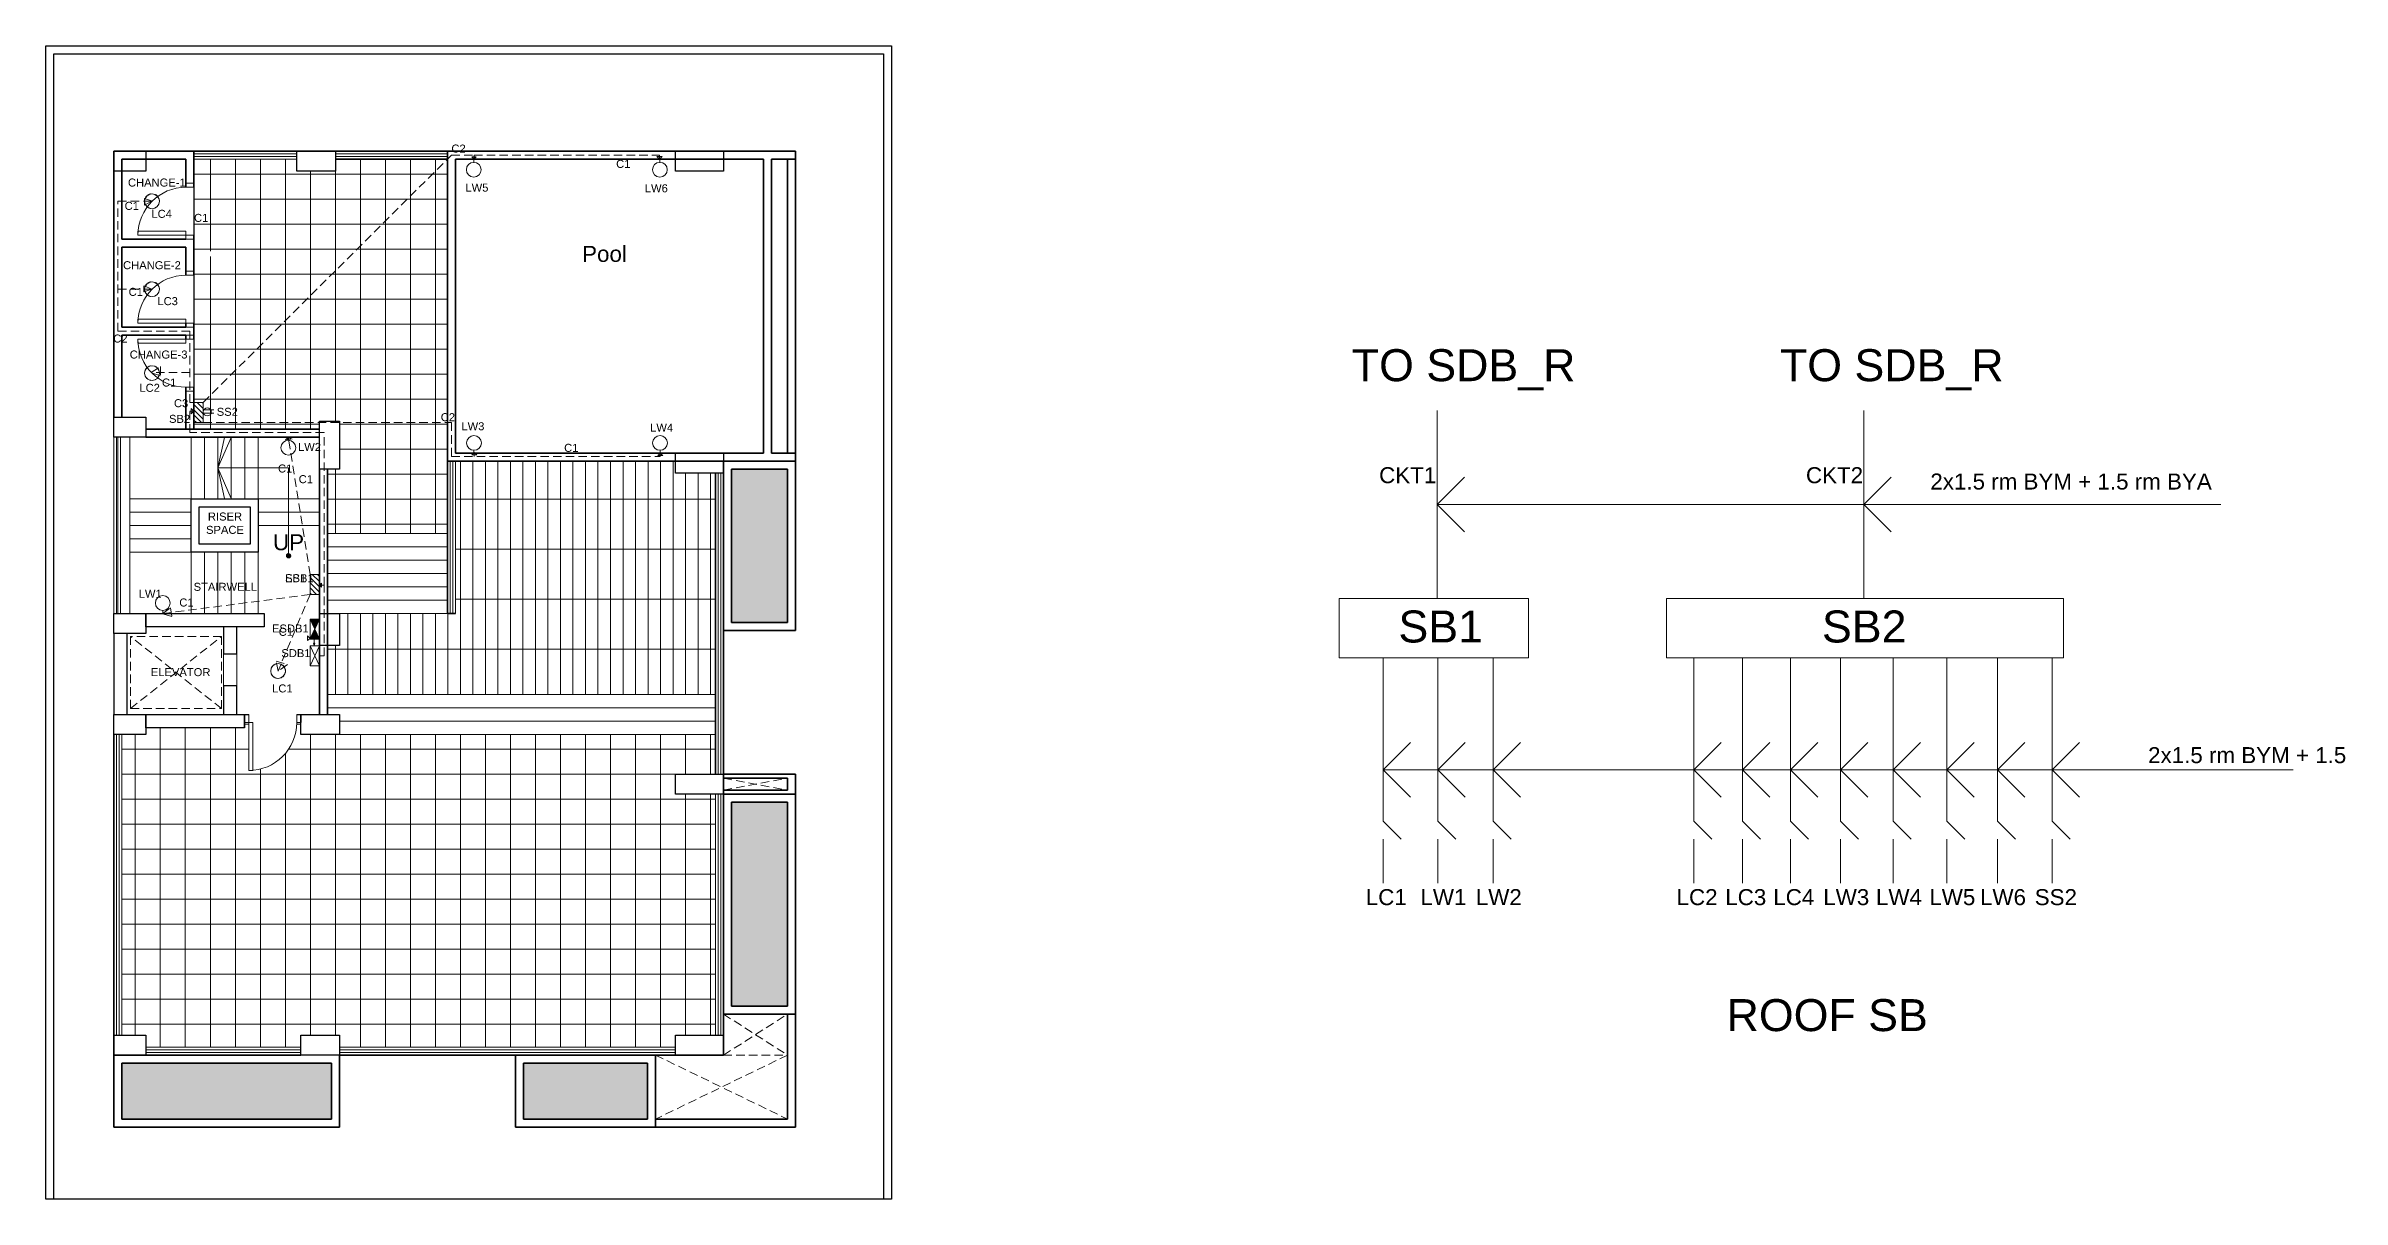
# Model space of a CAD drawing. Header units: inches. Extents: x 854 to 9021, y 140 to 10575.
# Drawn here: x 1140 to 2861, y 5235 to 6100 of the extents above; entities that cross this region are included whole.
import ezdxf

# ---------------------------------------------------------------- set-up
doc = ezdxf.new("R2010")
doc.units = ezdxf.units.IN
doc.header["$MEASUREMENT"] = 0
doc.linetypes.add('DASHED2', pattern=[9.525, 6.35, -3.175])
for name, color, linetype, lineweight in [('1.Boundary & Pillar', 10, 'Continuous', 30), ('2.Stairs', 163, 'Continuous', 9), ('2.Walls', 255, 'Continuous', 35), ('3.Doors', 34, 'Continuous', 9), ('3.Glass', 134, 'Continuous', 5), ('3.Railing', 40, 'Continuous', 5), ('4.Empty Spaces', 10, 'DASHED2', 15), ('4.Lift Door', 8, 'Continuous', 13), ('4.Roof Hatches', 254, 'Continuous', 15), ('5.Fittings & Fixtures', 4, 'Continuous', 15), ('5.Fittings and Fixtures - Labels', 4, 'Continuous', 15), ('5.Switchboards', 210, 'Continuous', 9), ('5.Switchboards - Labels', 210, 'Continuous', 9), ('6.Circuits', 250, 'Continuous', 15), ('6.Grass', 90, 'Continuous', 30), ('6.Text', 255, 'Continuous', 15), ('7.(Hidden) Board to Board - Labels', 6, 'DASHED2', 20), ('7.(Hidden) Board to Fixtures', 3, 'DASHED2', 20), ('8.(Hidden) Emergency Connections', 10, 'DASHED2', 20)]:
    doc.layers.add(name, color=color, linetype=linetype, lineweight=lineweight)
doc.layers.add('2.Slopes', color=250, linetype='Continuous')
doc.layers.add('2.Walls - Stairwell', color=250, linetype='Continuous')
doc.styles.add('Text 1', font='arial.ttf', dxfattribs={"height": 6})

# ---------------------------------------------------------------- blocks, each defined once
blk = doc.blocks.new('col')
at = {"layer": '1.Boundary & Pillar', "linetype": 'Continuous'}
for points in [[(-433, 678), (-433, 663), (-457, 663), (-457, 678)], [(-291, 678), (-291, 663), (-320, 663), (-320, 678)], [(0, 678), (0, 663), (-36, 663), (-36, 678)], [(-433, 478.5), (-433, 463.5), (-457, 463.5), (-457, 478.5)], [(-303, 475.5), (-288, 475.5), (-288, 439.6), (-303, 439.6)], [(0, 451.6), (0, 436.6), (-36, 436.6), (-36, 451.6)], [(-433, 331.2), (-433, 316.2), (-457, 316.2), (-457, 331.2)], [(-288, 307.2), (-303, 307.2), (-303, 331.2), (-288, 331.2)], [(-433, 255.5), (-433, 240.5), (-457, 240.5), (-457, 255.5)], [(-288, 255.5), (-288, 240.5), (-317, 240.5), (-317, 255.5)], [(0, 210.7), (0, 195.7), (-36, 195.7), (-36, 210.7)], [(-433, 15), (-433, 0), (-457, 0), (-457, 15)], [(-288, 15), (-288, 0), (-317, 0), (-317, 15)], [(0, 15), (0, 0), (-36, 0), (-36, 15)]]:
    blk.add_lwpolyline(points, close=True, dxfattribs=at)
blk = doc.blocks.new('Light_CeilingK')
at = {"layer": '5.Fittings & Fixtures'}
blk.add_circle((0, 0), 5.55, dxfattribs=at)
blk = doc.blocks.new('LightW')
at = {"layer": '5.Fittings & Fixtures'}
blk.add_line((0, -2.3), (0, 0), dxfattribs=at)
blk.add_blockref('Light_CeilingK', (0, -7.9), dxfattribs=at)
blk = doc.blocks.new("Door 3'")
at = {"layer": '3.Doors'}
for p, q in [((3402, 896), (3408, 896)), ((3402, 893), (3402, 896)), ((3408, 896), (3408, 893)), ((3402, 893), (3366, 893)), ((3366, 893), (3366, 890)), ((3366, 890), (3402, 890)), ((3408, 893), (3402, 893)), ((3402, 890), (3402, 893)), ((3408, 857), (3402, 857)), ((3402, 857), (3402, 854)), ((3402, 854), (3408, 854)), ((3408, 854), (3408, 857))]:
    blk.add_line(p, q, dxfattribs=at)
blk.add_arc((3402, 893), 36, 180, 270, dxfattribs=at)
blk = doc.blocks.new('Switchboard')
at = {"layer": '5.Switchboards'}
h = blk.add_hatch(dxfattribs=at)
h.set_pattern_fill('ANSI31', color=256, scale=22)
h.paths.add_polyline_path([(2518, 710), (2518, 717), (2503, 717), (2503, 710)])
blk.add_lwpolyline([(2503, 717), (2518, 717), (2518, 710), (2503, 710)], close=True, dxfattribs=at)
blk = doc.blocks.new('Socket 2P')
at = {"layer": '5.Fittings & Fixtures'}
for p, q in [((3553.2, 785), (3561, 785)), ((3553.4, 787.5), (3561, 787.5))]:
    blk.add_line(p, q, dxfattribs=at)
blk.add_circle((3556, 786), 3, dxfattribs=at)
blk = doc.blocks.new('Floor Distribution Board')
at = {"layer": '2.Walls', "linetype": 'Continuous'}
blk.add_line((2294, 768.5), (2294, 762.5), dxfattribs=at)
at = {"layer": '5.Switchboards'}
for p, q in [((2294, 768.5), (2301, 753.5)), ((2294, 753.5), (2301, 768.5))]:
    blk.add_line(p, q, dxfattribs=at)
blk.add_lwpolyline([(2301, 768.5), (2301, 753.5), (2294, 753.5), (2294, 768.5)], close=True, dxfattribs=at)

msp = doc.modelspace()

# ---------------------------------------------------------------- hatches: boundary and pattern name
at = {"layer": '4.Roof Hatches'}
h = msp.add_hatch(dxfattribs=at)
h.set_pattern_fill('NET', color=256, scale=150, angle=90)
h.set_pattern_definition([(90, (-1867.997, 4635), (-18.75, 1e-15), []), (180, (-1867.997, 4635), (-2e-15, -18.75), [])])
h.paths.add_polyline_path([(1360, 5818.50546), (1360, 5782.60342), (1351.00272, 5782.60342), (1351.00272, 5734.19306), (1441, 5734.19306), (1441, 6015), (1357.00001, 6015), (1357.00001, 6006), (1327.99715, 6006), (1327.99715, 6015), (1251, 6015), (1251, 5994), (1251, 5958), (1251, 5928), (1251, 5892), (1251, 5880), (1251, 5844), (1251, 5812.50546), (1345, 5812.50546), (1345, 5818.50546)])
h.paths.add_polyline_path([(1258.00817, 5944, -1), (1264.00817, 5944, -1)], flags=16)
h.paths.add_polyline_path([(1295.00096, 5556.63067), (1295.00096, 5556.50545), (1292.00096, 5556.50545), (1292.00096, 5592.50545), (1289.00096, 5592.50545), (1289.00096, 5588.50545), (1215, 5588.50546), (1215, 5583.50545), (1197, 5583.50545), (1197.00255, 5358), (1215.00272, 5358), (1215.00272, 5349.00009), (1331.00096, 5349.00053), (1331.00096, 5357.99999), (1360, 5357.99999), (1360, 5349.00064), (1612, 5349.0016), (1612, 5358.00174), (1642, 5358.00174), (1642, 5538.74999), (1612, 5538.74999), (1612, 5553.74999), (1642, 5553.74999), (1642, 5583.50545), (1360, 5583.50545), (1331.00096, 5583.50545), (1331.00096, 5592.50545), (1328.00096, 5592.50545, -0.3899832787)])
h = msp.add_hatch(dxfattribs=at)
h.set_pattern_fill('GRATE', color=256, scale=300, angle=90)
h.set_pattern_definition([(90, (-1867.997, 4635), (-9.375, 6e-16), []), (180, (-1867.997, 4635), (-5e-15, -37.5), [])])
h.paths.add_polyline_path([(1447, 5674.19306), (1441, 5674.19306), (1360, 5674.19306), (1360, 5650.19306), (1351.00272, 5650.19306), (1351.00272, 5613.50545), (1642, 5613.50545), (1642, 5779.60342), (1612, 5779.60342), (1612, 5788.60342), (1447, 5788.60342)])
at = {"layer": '6.Grass'}
h = msp.add_hatch(dxfattribs=at)
h.set_pattern_fill('GRASS', color=256, scale=9)
h.set_pattern_definition([(90, (-2329.9946, 5e-13), (-6.363961, 6.363961), [1.6875, -11.040422]), (45, (-2329.995, 5e-13), (-6.363961, 6.363961), [1.6875, -7.3125]), (135, (-2329.995, 5e-13), (-6.363961, -6.363961), [1.6875, -7.3125])])
h.paths.add_polyline_path([(1354, 5295.00057), (1354, 5337.00062), (1197.00226, 5337.00002), (1197.00261, 5295.0001)])
h.paths.add_polyline_path([(1591, 5295.00127), (1591, 5337.00139), (1498, 5337.00083), (1498, 5295.00099)])
h.paths.add_polyline_path([(1696, 5379.74999), (1696, 5532.74999), (1654, 5532.74999), (1654, 5379.74999)])
h.paths.add_polyline_path([(1696, 5667.60342), (1696, 5782.60342), (1654, 5782.60342), (1654, 5667.60342)])
at = {"layer": '6.Text'}
h = msp.add_hatch(dxfattribs=at)
h.set_pattern_fill('ANSI31', color=256, angle=810, style=0)
h.set_pattern_definition([(225, (1636.54385, 3700.27951), (-0.088388348, 0.088388348), [])])
edge = h.paths.add_edge_path()
edge.add_line((1321.92462, 5717.59575), (1320.31789, 5717.59575))
edge.add_ellipse((1321.92462, 5717.59575), major_axis=(-1.13613, 1.13613), ratio=1, start_angle=315, end_angle=405, ccw=False)
edge.add_line((1321.92462, 5719.20249), (1321.92462, 5717.59575))
edge = h.paths.add_edge_path()
edge.add_line((1321.92462, 5717.59575), (1321.92462, 5719.20249))
edge.add_ellipse((1321.92462, 5717.59575), major_axis=(-1.13613, -1.13613), ratio=1, start_angle=135, end_angle=225, ccw=False)
edge.add_line((1323.53135, 5717.59575), (1321.92462, 5717.59575))
edge = h.paths.add_edge_path()
edge.add_ellipse((1321.92462, 5717.59575), major_axis=(-1.13613, -1.13613), ratio=1, start_angle=45, end_angle=135, ccw=False)
edge.add_line((1321.92462, 5715.98902), (1321.92462, 5717.59575))
edge.add_line((1321.92462, 5717.59575), (1323.53135, 5717.59575))
edge = h.paths.add_edge_path()
edge.add_ellipse((1321.92462, 5717.59575), major_axis=(-1.13613, 1.13613), ratio=1, start_angle=45, end_angle=135, ccw=False)
edge.add_line((1320.31789, 5717.59575), (1321.92462, 5717.59575))
edge.add_line((1321.92462, 5717.59575), (1321.92462, 5715.98902))
at = {"layer": '8.(Hidden) Emergency Connections'}
h = msp.add_hatch(dxfattribs=at)
h.set_pattern_fill('ANSI31', color=256)
h.set_pattern_definition([(45, (-1867.99728, 4635), (-0.0883883476, 0.0883883476), [])])
h.paths.add_polyline_path([(1341.50272, 5662.5), (1345, 5669.99417), (1345, 5670), (1338.00272, 5670)])
h.paths.add_polyline_path([(1338.00272, 5655), (1345, 5655), (1345, 5655.00583), (1341.50272, 5662.5)])
h.paths.add_polyline_path([(1307.33969, 5656.62142), (1337.82673, 5656.62142), (1337.82673, 5668.98568), (1307.33969, 5668.98568)], flags=9)

# ---------------------------------------------------------------- linework, layer by layer
at = {"layer": '1.Boundary & Pillar', "linetype": 'Continuous'}
msp.add_line((1774, 5235), (1140.00272, 5235), dxfattribs=at)
msp.add_lwpolyline([(1140.00272, 5235), (1140.00272, 6100), (1774, 6100), (1774, 5235)], dxfattribs=at)
msp.add_lwpolyline([(1146.00272, 6094), (1768, 6094), (1768, 5235), (1146.00272, 5235)], close=True, dxfattribs=at)
at = {"layer": '2.Slopes'}
for p, q in [((1251, 5997), (1251, 5958)), ((1251, 5928), (1251, 5892)), ((1251, 5880), (1251, 5844))]:
    msp.add_line(p, q, dxfattribs=at)
at = {"layer": '2.Stairs', "lineweight": 9}
for p, q in [((1249.00272, 5806.50546), (1249.00272, 5760.34926)), ((1259.00272, 5806.50546), (1259.00272, 5760.34926)), ((1269.00272, 5806.50546), (1269.00272, 5760.34926)), ((1279.00272, 5806.50546), (1279.00272, 5760.34926)), ((1289.00272, 5806.50546), (1289.00272, 5760.34926)), ((1299.00272, 5806.50546), (1299.00272, 5760.34926))]:
    msp.add_line(p, q, dxfattribs=at)
at = {"layer": '2.Stairs', "linetype": 'DASHED2', "ltscale": 12}
for p, q in [((1249.00272, 5760.34926), (1203.00272, 5760.34926)), ((1249.00272, 5750.34926), (1203.00272, 5750.34926)), ((1298.84652, 5760.34926), (1345.00272, 5760.34926)), ((1299.00272, 5750.34926), (1345.00272, 5750.34926)), ((1249.00272, 5740.34926), (1203.00272, 5740.34926)), ((1299.00272, 5740.34926), (1345.00272, 5740.34926)), ((1249.00272, 5730.34926), (1203.00272, 5730.34926)), ((1249.15892, 5720.34926), (1203.00272, 5720.34926)), ((1249.00272, 5720.34926), (1249.00272, 5674.19306)), ((1259.00272, 5720.34926), (1259.00272, 5674.19306)), ((1269.00272, 5720.34926), (1269.00272, 5674.19306)), ((1279.00272, 5720.34926), (1279.00272, 5674.19306)), ((1289.00272, 5720.34926), (1289.00272, 5674.19306)), ((1299.00272, 5720.34926), (1299.00272, 5674.19306))]:
    msp.add_line(p, q, dxfattribs=at)
at = {"layer": '2.Stairs'}
for p, q in [((1351.00272, 5734.19306), (1441, 5734.19306)), ((1351.00272, 5724.19306), (1441, 5724.19306)), ((1351.00272, 5714.19306), (1441, 5714.19306)), ((1351.00272, 5704.19306), (1441, 5704.19306)), ((1351.00272, 5694.19306), (1441, 5694.19306)), ((1351.00272, 5684.19306), (1441, 5684.19306)), ((1360, 5674.19306), (1441, 5674.19306)), ((1351.00272, 5613.50545), (1642, 5613.50545)), ((1351.00272, 5603.50545), (1642, 5603.50545)), ((1360, 5593.50545), (1642, 5593.50545)), ((1360, 5583.50545), (1642, 5583.50545))]:
    msp.add_line(p, q, dxfattribs=at)
at = {"layer": '2.Walls'}
for p, q in [((1191, 5821.50546), (1191, 6021)), ((1191, 6021), (1357.00001, 6021)), ((1197, 6015), (1245, 6015)), ((1197, 5955), (1197, 6015)), ((1245, 5994), (1245, 6015)), ((1251, 5994), (1251, 6021)), ((1702, 6021), (1357.00001, 6021)), ((1441, 6015), (1357.00001, 6015)), ((1441, 6021), (1441, 5674.19306)), ((1447, 6015), (1447, 5794.60342)), ((1678, 6015), (1447, 6015)), ((1678, 6015), (1678, 5794.60342)), ((1702, 6015), (1684, 6015)), ((1684, 6015), (1684, 5794.60342)), ((1696, 6015), (1696, 5794.60342)), ((1702, 6021), (1702, 5794.60342)), ((1251, 5928), (1251, 5958)), ((1197, 5955), (1245, 5955)), ((1197, 5949), (1245, 5949)), ((1197, 5889), (1197, 5949)), ((1245, 5928), (1245, 5949)), ((1197, 5889), (1245, 5889)), ((1245, 5889), (1245, 5892)), ((1251, 5880), (1251, 5892)), ((1197, 5821.50546), (1197, 5883)), ((1197, 5883), (1245, 5883)), ((1245, 5880), (1245, 5883)), ((1245, 5812.50546), (1245, 5844)), ((1251, 5812.50546), (1251, 5844)), ((1215, 5812.50546), (1345, 5812.50546)), ((1215, 5806.50546), (1345, 5806.50546)), ((1642, 5788.60342), (1441, 5788.60342)), ((1642, 5794.60342), (1447, 5794.60342)), ((1678, 5794.60342), (1642, 5794.60342)), ((1702, 5788.60342), (1642, 5788.60342)), ((1648, 5343.00174), (1648, 5788.60342)), ((1648, 5553.74999), (1648, 5788.60342)), ((1702, 5794.60342), (1684, 5794.60342)), ((1702, 5661.60342), (1702, 5794.60342)), ((1345.00272, 5782.60342), (1345.00272, 5598.50545)), ((1351.00272, 5782.60342), (1351.00272, 5598.50545)), ((1642, 5553.74999), (1642, 5779.60342)), ((1696, 5782.60342), (1654, 5782.60342)), ((1654, 5667.60342), (1654, 5782.60342)), ((1696, 5667.60342), (1696, 5782.60342)), ((1441, 5674.19306), (1447, 5674.19306)), ((1696, 5667.60342), (1654, 5667.60342)), ((1702, 5661.60342), (1648, 5661.60342)), ((1289.00096, 5598.50545), (1289.00096, 5588.50545)), ((1191, 5583.50545), (1191.00272, 5343)), ((1191, 5583.50545), (1191.00237, 5289.00008)), ((1648, 5553.74999), (1702, 5553.74999)), ((1648, 5550.74999), (1696, 5550.74999)), ((1696, 5541.74999), (1696, 5550.74999)), ((1702, 5289.0016), (1702, 5553.74999)), ((1696, 5541.74999), (1648, 5541.74999)), ((1702, 5538.74999), (1648.00817, 5538.74999)), ((1696, 5532.74999), (1654, 5532.74999)), ((1654, 5379.74999), (1654, 5532.74999)), ((1696, 5379.74999), (1696, 5532.74999)), ((1702, 5373.74999), (1648, 5373.74999)), ((1696, 5379.74999), (1654, 5379.74999)), ((1696, 5295.00158), (1696, 5373.74999)), ((1191.00272, 5343), (1331.00096, 5343.00053)), ((1197.00226, 5337.00002), (1354, 5337.00062)), ((1197.00226, 5337.00002), (1197.00261, 5295.0001)), ((1354, 5295.00057), (1354, 5337.00062)), ((1360, 5348.99999), (1360, 5349.00064)), ((1360, 5342.99999), (1648, 5343.00174)), ((1360, 5343.00064), (1648, 5343.00174)), ((1360, 5289.00058), (1360, 5343.00064)), ((1492, 5289.00098), (1492, 5343.00114)), ((1498, 5343.00083), (1498, 5343.00117)), ((1498, 5337.00117), (1591, 5337.00152)), ((1498, 5337.00083), (1591, 5337.00139)), ((1498, 5295.00099), (1498, 5337.00117)), ((1591, 5295.00127), (1591, 5337.00152)), ((1597, 5289.00098), (1597, 5343.00139)), ((1191.00237, 5289.00008), (1360, 5289.00058)), ((1197.00261, 5295.0001), (1354, 5295.00057)), ((1492, 5289.00098), (1702, 5289.0016)), ((1498, 5295.00099), (1591, 5295.00127)), ((1597, 5295.00129), (1696, 5295.00158))]:
    msp.add_line(p, q, dxfattribs=at)
at = {"layer": '2.Walls - Stairwell', "ltscale": 0.15}
for points in [[(1249.00272, 5720.34926), (1249.00272, 5760.34926), (1299.00272, 5760.34926), (1299.00272, 5720.34926)], [(1255.00272, 5726.34926), (1255.00272, 5754.34926), (1293.00272, 5754.34926), (1293.00272, 5726.34926)]]:
    msp.add_lwpolyline(points, close=True, dxfattribs=at)
at = {"layer": '2.Walls - Stairwell', "linetype": 'Continuous'}
for points in [[(1215, 5674.19306), (1303.52443, 5674.19306), (1303.52443, 5664.19306), (1215, 5664.19307)], [(1283.12675, 5644.00564), (1283.12675, 5664.19306), (1273.12359, 5664.19306), (1273.12359, 5644.00564)], [(1191.00272, 5659.19306), (1191.00272, 5646.19299), (1191.00272, 5627.31168), (1191.00272, 5598.50545), (1201.00272, 5598.50545), (1201.00272, 5627.31168), (1201.00272, 5646.19299), (1201.00272, 5659.19306)], [(1273.15892, 5620.00556), (1273.15892, 5598.50545), (1283.15892, 5598.50545), (1283.15892, 5620.00556)]]:
    msp.add_lwpolyline(points, close=True, dxfattribs=at)
for points in [[(1289.00096, 5588.50545), (1215, 5588.50546), (1215, 5598.50545), (1292.00096, 5598.50545)], [(1328.00096, 5598.50545), (1331.00096, 5598.50545), (1331.00095, 5592.50545)]]:
    msp.add_lwpolyline(points, dxfattribs=at)
at = {"layer": '3.Glass', "lineweight": 13}
for p, q in [((1191.00272, 5674.19306), (1191.00272, 5806.50546)), ((1191.00272, 5674.19306), (1191.00272, 5806.50546)), ((1193.00272, 5674.19306), (1193.00272, 5806.50546)), ((1194.00272, 5674.19306), (1194.00272, 5806.50546)), ((1196.00272, 5674.19306), (1196.00272, 5806.50546)), ((1203.00272, 5806.50546), (1203.00272, 5674.19306))]:
    msp.add_line(p, q, dxfattribs=at)
at = {"layer": '3.Railing'}
for p, q in [((1251, 6019), (1327.99715, 6019)), ((1251, 6017), (1327.99715, 6017)), ((1251, 6015), (1327.99715, 6015)), ((1357.00001, 6019), (1441, 6019)), ((1357.00001, 6017), (1441, 6017)), ((1357.00001, 6015), (1441, 6015)), ((1443, 5788.60342), (1443, 5674.19306)), ((1445, 5788.60342), (1445, 5674.19306)), ((1447, 5788.60342), (1447, 5674.19306)), ((1642, 5553.74999), (1642, 5779.60342)), ((1644, 5553.74999), (1644, 5779.60342)), ((1646, 5553.74999), (1646, 5779.60342)), ((1193.00074, 5583.50545), (1193.0021, 5358)), ((1195.00073, 5583.50545), (1195.0021, 5358)), ((1197, 5583.50552), (1197.00255, 5358)), ((1642, 5358.00174), (1642, 5538.74999)), ((1644, 5358.00174), (1644, 5538.74999)), ((1646, 5358.00174), (1646, 5538.74999)), ((1215.00272, 5349.00009), (1331.00096, 5349.00053)), ((1215.00272, 5347.00009), (1331.00096, 5347.00053)), ((1215.00272, 5345.00009), (1331.00096, 5345.00053)), ((1359.99996, 5348.99999), (1612, 5349.00152)), ((1360, 5349.00064), (1612, 5349.0016)), ((1360, 5347.00064), (1612, 5347.0016)), ((1360, 5345.00064), (1612, 5345.0016))]:
    msp.add_line(p, q, dxfattribs=at)
at = {"layer": '4.Empty Spaces'}
for p, q in [((1271.62675, 5603.00564), (1203.43838, 5657.00564)), ((1203.43838, 5603.00564), (1271.62675, 5657.00564)), ((1648, 5550.74999), (1696, 5541.74999)), ((1648, 5541.74999), (1696, 5550.74999)), ((1648, 5343.00174), (1696, 5373.74999)), ((1648, 5373.74999), (1696, 5343.00174)), ((1597, 5343.00139), (1696, 5295.00158)), ((1696.00272, 5343.00174), (1597.00272, 5295)), ((1648, 5343.00174), (1696.00272, 5343.00174))]:
    msp.add_line(p, q, dxfattribs=at)
msp.add_lwpolyline([(1271.62675, 5603.00564), (1271.62675, 5657.00564), (1203.43838, 5657.00564), (1203.43838, 5603.00564)], close=True, dxfattribs=at)
at = {"layer": '4.Lift Door', "linetype": 'Continuous'}
for p, q in [((1273.12675, 5620.00564), (1273.12675, 5644.00564)), ((1283.12675, 5620.00564), (1283.12675, 5644.00564))]:
    msp.add_line(p, q, dxfattribs=at)
at = {"layer": '6.Circuits'}
for p, q in [((2183, 5685.5), (2183, 5826.5)), ((2503, 5685.5), (2503, 5826.5)), ((2183, 5756), (2203.5, 5776.5)), ((2503, 5756), (2523.5, 5776.5)), ((2183, 5756), (2770.5, 5756)), ((2183, 5756), (2203.5, 5735.5)), ((2503, 5756), (2523.5, 5735.5)), ((2142.5, 5557), (2142.5, 5641)), ((2183.5, 5557), (2183.5, 5641)), ((2225, 5557), (2225, 5641)), ((2375.5, 5557), (2375.5, 5641)), ((2412, 5557), (2412, 5641)), ((2448, 5557), (2448, 5641)), ((2485.5, 5557), (2485.5, 5641)), ((2525, 5557), (2525, 5641)), ((2565, 5557), (2565, 5641)), ((2603, 5557), (2603, 5641)), ((2644, 5557), (2644, 5641)), ((2142.5, 5557), (2163, 5577.5)), ((2183.5, 5557), (2204, 5577.5)), ((2225, 5557), (2245.5, 5577.5)), ((2375.5, 5557), (2396, 5577.5)), ((2412, 5557), (2432.5, 5577.5)), ((2448, 5557), (2468.5, 5577.5)), ((2485.5, 5557), (2506, 5577.5)), ((2525, 5557), (2545.5, 5577.5)), ((2565, 5557), (2585.5, 5577.5)), ((2603, 5557), (2623.5, 5577.5)), ((2644, 5557), (2664.5, 5577.5)), ((2142.5, 5557), (2142.5, 5518.5)), ((2142.5, 5557), (2163, 5536.5)), ((2142.5, 5557), (2824.75, 5557)), ((2183.5, 5557), (2183.5, 5518.5)), ((2183.5, 5557), (2204, 5536.5)), ((2225, 5557), (2225, 5518.5)), ((2225, 5557), (2245.5, 5536.5)), ((2375.5, 5557), (2375.5, 5518.5)), ((2375.5, 5557), (2396, 5536.5)), ((2412, 5557), (2412, 5518.5)), ((2412, 5557), (2432.5, 5536.5)), ((2448, 5557), (2448, 5518.5)), ((2448, 5557), (2468.5, 5536.5)), ((2485.5, 5557), (2485.5, 5518.5)), ((2485.5, 5557), (2506, 5536.5)), ((2525, 5557), (2525, 5518.5)), ((2525, 5557), (2545.5, 5536.5)), ((2565, 5557), (2565, 5518.5)), ((2565, 5557), (2585.5, 5536.5)), ((2603, 5557), (2603, 5518.5)), ((2603, 5557), (2623.5, 5536.5)), ((2644, 5557), (2644, 5518.5)), ((2644, 5557), (2664.5, 5536.5)), ((2142.5, 5518.5), (2156, 5505)), ((2183.5, 5518.5), (2197, 5505)), ((2225, 5518.5), (2238.5, 5505)), ((2375.5, 5518.5), (2389, 5505)), ((2412, 5518.5), (2425.5, 5505)), ((2448, 5518.5), (2461.5, 5505)), ((2485.5, 5518.5), (2499, 5505)), ((2525, 5518.5), (2538.5, 5505)), ((2565, 5518.5), (2578.5, 5505)), ((2603, 5518.5), (2616.5, 5505)), ((2644, 5518.5), (2657.5, 5505)), ((2142.5, 5505), (2142.5, 5472)), ((2183.5, 5505), (2183.5, 5472)), ((2225, 5505), (2225, 5472)), ((2375.5, 5505), (2375.5, 5472)), ((2412, 5505), (2412, 5472)), ((2448, 5505), (2448, 5472)), ((2485.5, 5505), (2485.5, 5472)), ((2525, 5505), (2525, 5472)), ((2565, 5505), (2565, 5472)), ((2603, 5505), (2603, 5472)), ((2644, 5505), (2644, 5472))]:
    msp.add_line(p, q, dxfattribs=at)
for points in [[(2109.5, 5685.5), (2251.5, 5685.5), (2251.5, 5641), (2109.5, 5641)], [(2355, 5685.5), (2652.5, 5685.5), (2652.5, 5641), (2355, 5641)]]:
    msp.add_lwpolyline(points, close=True, dxfattribs=at)
at = {"layer": '6.Text', "lineweight": 9}
for p, q in [((1269.00272, 5783.42736), (1279.00272, 5806.34926)), ((1269.00272, 5783.42736), (1273.85198, 5806.34926)), ((1269.00272, 5783.42736), (1321.92462, 5783.42736)), ((1269.00272, 5783.42736), (1279.00272, 5760.50546)), ((1269.00272, 5783.42736), (1273.85198, 5760.50546)), ((1321.92462, 5715.98902), (1321.92462, 5783.42736))]:
    msp.add_line(p, q, dxfattribs=at)
at = {"layer": '6.Text'}
msp.add_circle((1321.92462, 5717.59575), 1.60673, dxfattribs=at)
at = {"layer": '7.(Hidden) Board to Board - Labels'}
for p, q in [((1248, 5810), (1248, 5826)), ((1248, 5826), (1251, 5826)), ((1251, 5826), (1249, 5828)), ((1249, 5828), (1249, 5824)), ((1249, 5824), (1251, 5826)), ((1348.5, 5810), (1248, 5810)), ((1348.5, 5695.5), (1348.5, 5810)), ((1345.00817, 5695.5), (1346.50408, 5696.99592)), ((1348.5, 5695.5), (1345.00817, 5695.5)), ((1346.50408, 5694), (1345.00817, 5695.5)), ((1346.50408, 5696.99592), (1346.50408, 5694)), ((1348.5, 5642.5), (1348.5, 5695.5)), ((1345, 5642.5), (1348.5, 5642.5))]:
    msp.add_line(p, q, dxfattribs=at)
at = {"layer": '7.(Hidden) Board to Fixtures'}
for p, q in [((1258, 5832.5), (1444, 6018)), ((1444, 6018), (1461, 6018)), ((1461, 6015), (1459.25, 6016.75)), ((1459.25, 6016.75), (1462.5, 6016.75)), ((1462.5, 6016.75), (1460.875, 6015.125)), ((1461, 6018), (1461, 6015)), ((1461, 6018), (1600, 6018)), ((1600, 6015), (1598, 6017)), ((1598, 6017), (1602, 6017)), ((1600, 6018), (1600, 6015)), ((1602, 6017), (1600, 6015)), ((1194, 5886), (1194, 5983.5)), ((1194, 5983.5), (1220, 5983.5)), ((1220, 5983.5), (1214, 5985.5)), ((1214, 5985.5), (1214, 5980.5)), ((1214, 5980.5), (1219.5, 5983.5)), ((1194, 5917.5), (1219.5, 5917.5)), ((1219.5, 5917.5), (1213.5, 5920)), ((1213.5, 5920), (1213.5, 5915.5)), ((1213.5, 5915.5), (1219.5, 5917.5)), ((1248, 5886), (1194, 5886)), ((1248, 5832.5), (1248, 5886)), ((1219, 5855), (1226, 5859.5)), ((1248, 5855), (1219, 5855)), ((1226, 5852.5), (1219, 5855)), ((1226, 5859.5), (1226, 5852.5)), ((1251, 5832.5), (1248, 5832.5)), ((1258.00817, 5817.5), (1444, 5817.5)), ((1321.77132, 5806.50546), (1320.5, 5804.5)), ((1320.5, 5804.5), (1323.5, 5805)), ((1338, 5703.5), (1321.77132, 5806.50546)), ((1323.5, 5805), (1321.77132, 5806.50546)), ((1444, 5817.5), (1444, 5792)), ((1444, 5792), (1600.5, 5792)), ((1461, 5795), (1459.25, 5793.25)), ((1459.25, 5793.25), (1463, 5793.25)), ((1461, 5792), (1461, 5795)), ((1463, 5793.25), (1461, 5795)), ((1600.40939, 5794.29649), (1598.80645, 5792.69355)), ((1598.80645, 5792.69355), (1602.5, 5792.69355)), ((1600.5, 5792), (1600.40939, 5794.29649)), ((1602.5, 5792.69355), (1600.40939, 5794.29649)), ((1338.00817, 5688.5), (1227.64079, 5674.19306)), ((1338.00817, 5688.5), (1314.06479, 5631.08873)), ((1234.5, 5672), (1227.5, 5674)), ((1227.64079, 5674.19306), (1233.5, 5678.5)), ((1233.5, 5678.5), (1234.5, 5672)), ((1314.06479, 5631.08873), (1312.5, 5638.5)), ((1312.5, 5638.5), (1321, 5636)), ((1321, 5636), (1314.06479, 5631.08873)), ((1314.06479, 5631.08873), (1314.06479, 5631.08873))]:
    msp.add_line(p, q, dxfattribs=at)
for centre in [(1219.56479, 5983.58873), (1219.56479, 5917.58873), (1219.56479, 5854.58873), (1314.06479, 5631.08873)]:
    msp.add_circle(centre, 5.55344, dxfattribs=at)
at = {"layer": '8.(Hidden) Emergency Connections'}
for p, q in [((1321.77132, 5806.50546), (1319.50272, 5804.5)), ((1338.00817, 5703.5), (1321.77132, 5806.50546)), ((1321.77132, 5806.50546), (1324.50272, 5805)), ((1338.00272, 5655.5), (1336.00272, 5657.5)), ((1336.00272, 5657.5), (1336.00272, 5654)), ((1336.00272, 5654), (1338.00272, 5655.5)), ((1341.00272, 5650), (1340.50272, 5652)), ((1340.50272, 5652), (1341.50272, 5652)), ((1341.00272, 5655), (1341.00272, 5650)), ((1341.50272, 5652), (1341.00272, 5650))]:
    msp.add_line(p, q, dxfattribs=at)

# ---------------------------------------------------------------- block references
at = {"layer": '1.Boundary & Pillar', "linetype": 'Continuous'}
msp.add_blockref('col', (1648, 5343.00174), dxfattribs=at)
at = {"layer": '3.Doors', "xscale": -1, "rotation": 180}
for p in [(-2157, 6851), (-2157, 6785)]:
    msp.add_blockref("Door 3'", p, dxfattribs=at)
at = {"layer": '3.Doors'}
msp.add_blockref("Door 3'", (-2157, 4987), dxfattribs=at)
at = {"layer": '3.Doors', "rotation": 90.00000000000001}
msp.add_blockref("Door 3'", (2185.00096, 2190.50545), dxfattribs=at)
at = {"layer": '5.Fittings & Fixtures'}
for name, p in [('LightW', (1460.77132, 6015.00546)), ('LightW', (1600.27132, 6015.00546)), ('Light_CeilingK', (1219.54415, 5983.45584)), ('Light_CeilingK', (1219.54415, 5917.45584)), ('Light_CeilingK', (1219.54415, 5854.54415)), ('Socket 2P', (-2294.99183, 5039.5)), ('LightW', (1321.77132, 5806.50546)), ('Light_CeilingK', (1314.06479, 5631.08873))]:
    msp.add_blockref(name, p, dxfattribs=at)
at = {"layer": '5.Fittings & Fixtures', "rotation": 180}
for p in [(1460.90939, 5794.29648), (1600.40939, 5794.29649), (1227.64079, 5674.19306)]:
    msp.add_blockref('LightW', p, dxfattribs=at)
at = {"layer": '5.Switchboards', "rotation": 270}
for p in [(541.00817, 8335.5), (628.00817, 8206.5)]:
    msp.add_blockref('Switchboard', p, dxfattribs=at)
at = {"layer": '8.(Hidden) Emergency Connections'}
for name, p, rotation in [('Switchboard', (628.00817, 8206.5), 270), ('Floor Distribution Board', (3638.99456, 6423.50545), 179.9999999999965), ('Floor Distribution Board', (3638.99456, 6403.50545), 179.9999999999965)]:
    msp.add_blockref(name, p, dxfattribs=dict(at, rotation=rotation))

# ---------------------------------------------------------------- texts
at = {"layer": '5.Fittings and Fixtures - Labels', "char_height": 6, "attachment_point": 1, "style": 'Text 1'}
for s, width, heights, insert in [('{\\fArial Baltic|b0|i0|c186|p34;LW}5', 17.5, [0], (1454.50272, 5996.69752)), ('{\\fArial Baltic|b0|i0|c186|p34;LW}6', 22.5952758, [6.56512], (1589.00272, 5996.19752)), ('{\\fArial Baltic|b0|i0|c186|p34;L}C4', 17.5, [0], (1219.06698, 5977.04215)), ('{\\fArial Baltic|b0|i0|c186|p34;L}C3', 17.5, [0], (1223.56698, 5911.54215)), ('{\\fArial Baltic|b0|i0|c186|p34;L}C2', 17.5, [0], (1210.06698, 5846.54215)), ('{\\fArial Baltic|b0|i0|c186|p34;SS}2', 17.5, [0], (1268.06698, 5828.54215)), ('{\\fArial Baltic|b0|i0|c186|p34;L}W2', 17.5, [0], (1329.00272, 5802.19752)), ('{\\fArial Baltic|b0|i0|c186|p34;LW}3', 17.5, [0], (1451.50272, 5817.69752)), ('{\\fArial Baltic|b0|i0|c186|p34;LW}4', 17.5, [0], (1593.00272, 5816.69752)), ('{\\fArial Baltic|b0|i0|c186|p34;L}W1', 17.5, [0], (1209.56698, 5692.04215)), ('{\\fArial Baltic|b0|i0|c186|p34;L}C{\\fArial Baltic|b0|i0|c186|p34;1}', 17.5, [0], (1309.56698, 5621.04215))]:
    msp.add_mtext_dynamic_manual_height_columns(s, width=width, gutter_width=60, heights=heights, dxfattribs=dict(at, insert=insert))
at = {"layer": '5.Switchboards - Labels', "char_height": 6, "attachment_point": 1, "style": 'Text 1'}
for s, insert in [('{\\fArial Baltic|b0|i0|c186|p34;SB}2', (1232.28151, 5823.25288)), ('{\\fArial Baltic|b0|i0|c186|p34;SB}1', (1319.28151, 5703.75288)), ('S{\\fArial Baltic|b0|i0|c186|p34;DB1}', (1316.50272, 5647.5))]:
    msp.add_mtext_dynamic_manual_height_columns(s, width=17.5, gutter_width=60, heights=[0], dxfattribs=dict(at, insert=insert))
at = {"layer": '6.Circuits', "attachment_point": 1, "style": 'Text 1'}
for s, width, heights, insert, char_height in [('{\\fArial Baltic|b0|i0|c186|p34;TO SDB}_R', 176.3290749, [41.62257], (2119, 5872.5), 24), ('{\\fArial Baltic|b0|i0|c186|p34;TO SDB}_R', 172.0356172, [33.73923], (2440, 5872.5), 24), ('{\\fArial Baltic|b0|i0|c186|p34;CKT}1', 14.5, [12.40928], (2139.5, 5784), 12), ('{\\fArial Baltic|b0|i0|c186|p34;CKT}2', 14.5, [0], (2459.5, 5784), 12), ('2x1.5 rm BYM + 1.5 rm BYA', 234.9454297, [37.98024], (2552.75, 5779.25), 12), ('{\\fArial Baltic|b0|i0|c186|p34;SB}1', 14.5, [0], (2154, 5676.5), 24), ('{\\fArial Baltic|b0|i0|c186|p34;SB}2', 14.5, [0], (2471.5, 5676.5), 24), ('2x1.5 rm BYM + 1.5 rm BYA', 234.9454297, [37.98024], (2716, 5574), 12), ('{\\fArial Baltic|b0|i0|c186|p34;L}C{\\fArial Baltic|b0|i0|c186|p34;1}', 14.5, [0], (2129.5, 5467.5), 12), ('{\\fArial Baltic|b0|i0|c186|p34;L}W1', 14.5, [0], (2170.5, 5467.5), 12), ('{\\fArial Baltic|b0|i0|c186|p34;L}W2', 14.5, [0], (2212, 5467.5), 12), ('{\\fArial Baltic|b0|i0|c186|p34;LC}2', 14.5, [0], (2362.5, 5467.5), 12), ('{\\fArial Baltic|b0|i0|c186|p34;LC}3', 14.5, [0], (2399, 5467.5), 12), ('LC4', 14.5, [0], (2435, 5467.5), 12), ('{\\fArial Baltic|b0|i0|c186|p34;L}W3', 14.5, [0], (2472.5, 5467.5), 12), ('{\\fArial Baltic|b0|i0|c186|p34;L}W{\\fArial Baltic|b0|i0|c186|p34;4}', 14.5, [0], (2512, 5467.5), 12), ('{\\fArial Baltic|b0|i0|c186|p34;L}W5', 14.5, [0], (2552, 5467.5), 12), ('{\\fArial Baltic|b0|i0|c186|p34;L}W6', 14.5, [0], (2590, 5467.5), 12), ('SS2', 14.5, [0], (2631, 5467.5), 12), ('ROOF SB', 201.9470362, [53.9443], (2400, 5385), 24)]:
    msp.add_mtext_dynamic_manual_height_columns(s, width=width, gutter_width=30, heights=heights, dxfattribs=dict(at, insert=insert, char_height=char_height))
at = {"layer": '6.Text', "attachment_point": 1, "style": 'Text 1'}
for s, width, gutter_width, heights, insert, char_height in [('CHANGE-1', 10.9746251, 60, [23.51966], (1201.50272, 6000.5), 6), ('\\pxqc;Pool', 41.5, 60, [0], (1538.00817, 5950), 12), ('\\pxqc;CHANGE-2', 10.9746251, 60, [23.51966], (1214.00272, 5938.5), 6), ('\\pxqc;CHANGE-3', 10.9746251, 60, [23.51966], (1219.00272, 5871.5), 6), ('\\pxqc;RISER^JSPACE', 8.5, 60, [0], (1270.00545, 5750), 6), ('\\pxqc;{\\fArial Baltic|b0|i0|c186|p34;UP}', 0.0781003, 90, [0], (1321.86084, 5733.70784), 12), ('\\pxqc;STAIRWELL', 10.9746251, 60, [23.51966], (1269.00272, 5697.27116), 6), ('\\pxqc;ELEVATOR', 10.9746251, 60, [23.51966], (1235.50272, 5633.27116), 6)]:
    msp.add_mtext_dynamic_manual_height_columns(s, width=width, gutter_width=gutter_width, heights=heights, dxfattribs=dict(at, insert=insert, char_height=char_height))
at = {"layer": '7.(Hidden) Board to Fixtures', "char_height": 6, "attachment_point": 1, "style": 'Text 1'}
for s, insert in [('{\\fArial Baltic|b0|i0|c186|p34;C}2', (1444, 6026)), ('{\\fArial Baltic|b0|i0|c186|p34;C1}', (1567.5, 6014.5)), ('{\\fArial Baltic|b0|i0|c186|p34;C1}', (1199, 5983)), ('{\\fArial Baltic|b0|i0|c186|p34;C1}', (1202, 5918.5)), ('{\\fArial Baltic|b0|i0|c186|p34;C}2', (1190.5, 5883.5)), ('{\\fArial Baltic|b0|i0|c186|p34;C1}', (1227, 5850.5)), ('{\\fArial Baltic|b0|i0|c186|p34;C}3', (1236, 5835)), ('{\\fArial Baltic|b0|i0|c186|p34;C}2', (1436, 5824.5)), ('{\\fArial Baltic|b0|i0|c186|p34;C1}', (1528.5, 5801.5)), ('{\\fArial Baltic|b0|i0|c186|p34;C1}', (1314, 5786)), ('{\\fArial Baltic|b0|i0|c186|p34;C1}', (1240, 5685.5)), ('{\\fArial Baltic|b0|i0|c186|p34;C1}', (1314.5, 5663.5))]:
    msp.add_mtext_dynamic_manual_height_columns(s, width=10, gutter_width=60, heights=[0], dxfattribs=dict(at, insert=insert))
at = {"layer": '8.(Hidden) Emergency Connections', "char_height": 6, "attachment_point": 1, "style": 'Text 1'}
for s, width, insert in [('{\\fArial Baltic|b0|i0|c186|p34;C}1', 10.0711831, (1251.03671, 5973.99728)), ('C1', 10.0711831, (1329.50272, 5778)), ('{\\fArial Baltic|b0|i0|c186|p34;ESB}1', 17.5, (1319.28151, 5703.75288)), ('ES{\\fArial Baltic|b0|i0|c186|p34;DB1}', 17.5, (1309.50272, 5666))]:
    msp.add_mtext_dynamic_manual_height_columns(s, width=width, gutter_width=60, heights=[0], dxfattribs=dict(at, insert=insert))

doc.saveas('drawing.dxf')
